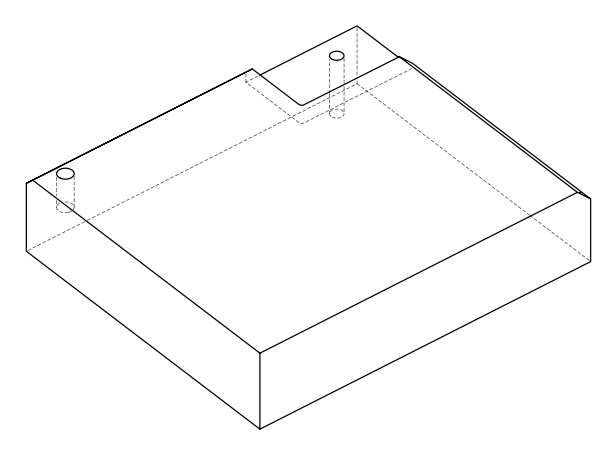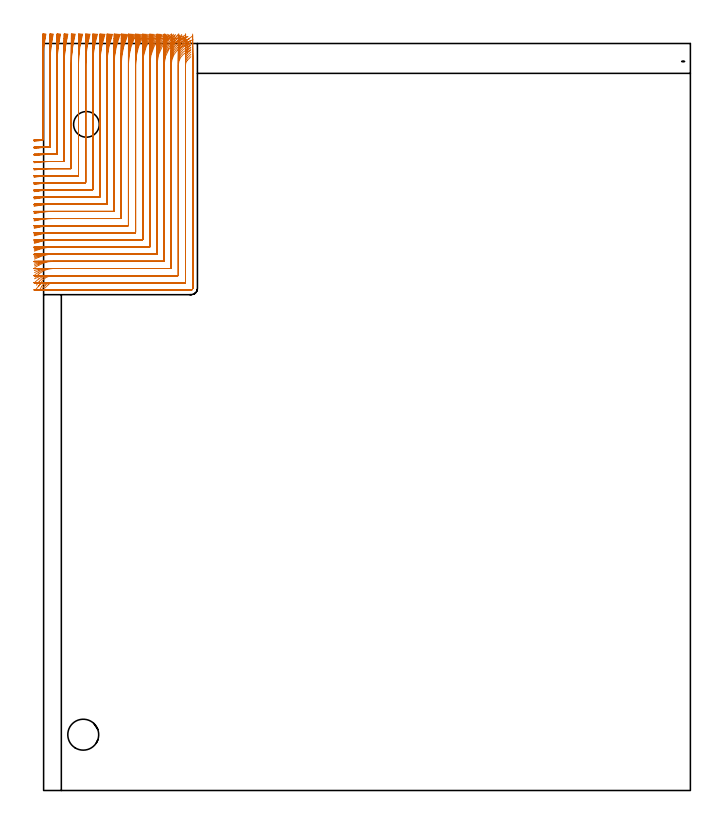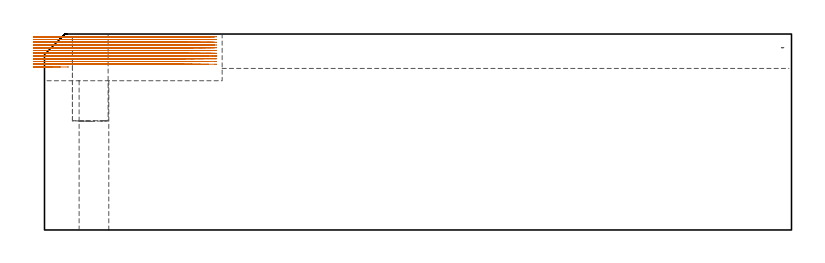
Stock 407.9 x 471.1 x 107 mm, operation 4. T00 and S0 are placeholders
(PLAN: 7 operations, 5 tool changes, 164.4 min)
(1 INDEXABLE_INSERT_DRILL_BLIND_HOLE_FROM_SOLID | STEP1POCKET | NXT0302_010 | 0.2 min | 14151 mm3)
(2 AREA_MILL | FG_CHAMFER_SURFACE | UGT0205_001 | 17.73 min | 56312 mm3)
(3 AREA_MILL_1 | FG_CHAMFER_SURFACE_1 | UGT0205_001 | 10.28 min | 20000 mm3)
(4 MILL_CORNER_NOTCH_RECTANGULAR | CORNER_NOTCH_RECTANGULAR | NXT0201_008 | Follow Part, ap 1.5, ae 75% | 135.44 min | 389952 mm3)
(5 SPOT_DRILL | STEP1HOLE | NXT0321_9005460120000 | 0.04 min | 37 mm3)
(6 DRILL_THROUGH_HOLE_INTO_CENTER | STEP1HOLE | NXT0301_065 | 0.35 min | 5601 mm3)
(7 DRILL_TO_ENLARGE_THROUGH_HOLE | STEP1HOLE | UGT0301_286 | 0.37 min | 11155 mm3)
(TOOL NXT0302_010 | Index. Insert Drill 19.5mm [880-D1950L25-05] | D19.5 PA176 FL98 Z2)
(TOOL UGT0205_001 | Chamfer Mill 20 x 3 x 45 deg. | D20 FL50 Z2)
(TOOL NXT0201_008 | ENDMILL 6mm [2P460-0600-NA 1630] | D6 FL26 Z6)
(TOOL NXT0321_9005460120000 | NC Spot Drill, 142deg, 12mm, Carbide, Uncoated | D12 PA142 FL30 Z2)
(TOOL NXT0301_065 | Carbide Drill 9.4mm [860.1-0940-075A1-MM 2214] | D9.4 PA140 FL98 Z2)
(TOOL UGT0301_286 | Twist Drill 16.2 mm | D16.2 PA118 FL125 Z2)
(OP 4 MILL_CORNER_NOTCH_RECTANGULAR, part 1 of 2)
G17 G21 G94 G90
T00 M6
G54
G17 G0 G90 X-5.986 Y409.482 S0 M3
G43 Z117. H1
Z105.5
G94 G1 X-3. Y409.768 F250.
G2 X-0.772 Y409.955 R94.5 F500.
G3 X-0.5 Y410.248 R0.3
G1 Y457.474
G2 X0.974 Y474.1 R94.5
G1 X1.502 Y477.053 F250.
G0 Z117.
X-5.985 Y404.946
Z105.5
G1 X-3. Y405.246
G2 X3.714 Y405.67 R90. F500.
G3 X4. Y405.964 R0.3
G1 Y457.474
G2 X5.549 Y474.1 R90.
G1 X6.103 Y477.048 F250.
G0 Z117.
X-5.983 Y400.406
Z105.5
G1 X-3. Y400.722
G2 X6.025 Y401.2 R85.5 F500.
G1 X8.206
G3 X8.5 Y401.494 R0.3
G1 Y457.474
G2 X10.132 Y474.1 R85.5
G1 X10.715 Y477.043 F250.
G0 Z117.
X-5.981 Y395.861
Z105.5
G1 X-3. Y396.196
G2 X6.025 Y396.7 R81. F500.
G1 X12.706
G3 X13. Y396.994 R0.3
G1 Y457.474
G2 X14.725 Y474.1 R81.
G1 X15.34 Y477.036 F250.
G0 Z117.
X-5.979 Y391.312
Z105.5
G1 X-3. Y391.666
G2 X6.025 Y392.2 R76.5 F500.
G1 X17.206
G3 X17.5 Y392.494 R0.3
G1 Y457.474
G2 X19.328 Y474.1 R76.5
G1 X19.98 Y477.028 F250.
G0 Z117.
X-5.976 Y386.756
Z105.5
G1 X-3. Y387.132
G2 X6.025 Y387.7 R72. F500.
G1 X21.705
G3 X22. Y387.995 R0.3
G1 Y457.474
G2 X23.946 Y474.1 R72.
G1 X24.639 Y477.019 F250.
G0 Z117.
X-5.973 Y382.193
Z105.5
G1 X-3. Y382.594
G2 X6.025 Y383.2 R67.5 F500.
G1 X26.205
G3 X26.5 Y383.495 R0.3
G1 Y457.474
G2 X28.58 Y474.1 R67.5
G1 X29.318 Y477.008 F250.
G0 Z117.
X-5.969 Y377.62
Z105.5
G1 X-3. Y378.05
G2 X6.025 Y378.7 R63. F500.
G1 X30.705
G3 X31. Y378.995 R0.3
G1 Y457.474
G2 X33.233 Y474.1 R63.
G1 X34.025 Y476.994 F250.
G0 Z117.
X-5.964 Y373.037
Z105.5
G1 X-3. Y373.5
G2 X6.025 Y374.2 R58.5 F500.
G1 X35.205
G3 X35.5 Y374.495 R0.3
G1 Y457.474
G2 X37.912 Y474.1 R58.5
G1 X38.765 Y476.976 F250.
G0 Z117.
X-5.958 Y368.439
Z105.5
G1 X-3. Y368.94
G2 X6.025 Y369.7 R54. F500.
G1 X39.705
G3 X40. Y369.995 R0.3
G1 Y457.474
G2 X42.623 Y474.1 R54.
G1 X43.547 Y476.954 F250.
G0 Z117.
X-5.95 Y363.823
Z105.5
G1 X-3. Y364.37
G2 X6.025 Y365.2 R49.5 F500.
G1 X44.205
G3 X44.5 Y365.495 R0.3
G1 Y457.474
G2 X47.376 Y474.1 R49.5
G1 X48.383 Y476.926 F250.
G0 Z117.
X-5.939 Y359.184
Z105.5
G1 X-3. Y359.786
G2 X6.025 Y360.7 R45. F500.
G1 X48.704
G3 X49. Y360.996 R0.3
G1 Y457.474
G2 X52.184 Y474.1 R45.
G1 X53.292 Y476.888 F250.
G0 Z117.
X-5.925 Y354.513
Z105.5
G1 X-3. Y355.182
G2 X6.025 Y356.2 R40.5 F500.
G1 X53.204
G3 X53.5 Y356.496 R0.3
G1 Y457.474
G2 X57.07 Y474.1 R40.5
G1 X58.301 Y476.836 F250.
G0 Z117.
X-5.904 Y349.798
Z105.5
G1 X-3. Y350.55
G2 X6.025 Y351.7 R36. F500.
G1 X57.704
G3 X58. Y351.996 R0.3
G1 Y457.474
G2 X62.069 Y474.1 R36.
G1 X63.454 Y476.761 F250.
G0 Z117.
X-5.874 Y345.02
Z105.5
G1 X-3. Y345.879
G2 X6.025 Y347.2 R31.5 F500.
G1 X62.204
G3 X62.5 Y347.496 R0.3
G1 Y457.474
G2 X67.245 Y474.1 R31.5
G1 X68.828 Y476.648 F250.
G0 Z117.
X-5.827 Y340.144
Z105.5
G1 X-3. Y341.147
G2 X6.025 Y342.7 R27. F500.
G1 X66.704
G3 X67. Y342.996 R0.3
G1 Y457.474
G2 X72.726 Y474.1 R27.
G1 X74.573 Y476.464 F250.
G0 Z117.
X-5.748 Y335.107
Z105.5
G1 X-3. Y336.311
G2 X6.025 Y338.2 R22.5 F500.
G1 X71.203
G3 X71.5 Y338.497 R0.3
G1 Y457.474
G2 X78.84 Y474.1 R22.5
G1 X81.056 Y476.121 F250.
G0 Z117.
X-5.596 Y329.77
Z105.5
G1 X-3. Y331.274
G2 X6.025 Y333.7 R18. F500.
G1 X75.703
G3 X76. Y333.997 R0.3
G1 Y457.474
G2 X87.098 Y474.098 R18.
G1 X89.868 Y475.249 F250.
G0 Z117.
X-5.231 Y323.734
Z105.5
G1 X-3. Y325.74
G2 X6.025 Y329.2 R13.5 F500.
G1 X80.203
G3 X80.5 Y329.497 R0.3
G1 Y457.474
G2 X90. Y470.368 R13.5
G1 X92.865 Y471.257 F250.
G0 Z117.
X-3.252 Y317.683
Z105.5
G1 X-1.729 Y320.268
G2 X6.025 Y324.7 R9. F500.
G1 X84.703
G3 X85. Y324.997 R0.3
G1 Y457.474
G2 X90. Y465.537 R9.
G1 X92.687 Y466.87 F250.
G0 Z117.
X0.736 Y316.829
Z105.5
G1 X2.884 Y318.923
G2 X6.025 Y320.2 R4.5 F500.
G1 X89.203
G3 X89.5 Y320.497 R0.3
G1 Y457.474
G2 X90.779 Y460.617 R4.5
G1 X92.874 Y462.764 F250.
G0 Z117.
X3.025 Y315.7
Z105.5
G1 X6.025
X93.1 F500.
G3 X94. Y316.6 R0.9
G1 Y457.474
Y460.474 F250.
G0 Z117.
X-5.991 Y409.666
Z104.
G1 X-3. Y409.904
G2 X-0.777 Y410.054 R94.5 F500.
G3 X-0.5 Y410.347 R0.3
G1 Y458.974
G2 X0.718 Y474.1 R94.5
G1 X1.199 Y477.061 F250.
G0 Z117.
X-5.99 Y405.139
Z104.
G1 X-3. Y405.389
G2 X3.709 Y405.697 R90. F500.
G3 X4. Y405.99 R0.3
G1 Y458.974
G2 X5.28 Y474.1 R90.
G1 X5.784 Y477.057 F250.
G0 Z117.
X-5.989 Y400.61
Z104.
G1 X-3. Y400.872
G2 X4.479 Y401.2 R85.5 F500.
G1 X8.206
G3 X8.5 Y401.494 R0.3
G1 Y458.974
G2 X9.849 Y474.1 R85.5
G1 X10.379 Y477.053 F250.
G0 Z117.
X-5.987 Y396.077
Z104.
G1 X-3. Y396.354
G2 X4.479 Y396.7 R81. F500.
G1 X12.706
G3 X13. Y396.994 R0.3
G1 Y458.974
G2 X14.425 Y474.1 R81.
G1 X14.985 Y477.047 F250.
G0 Z117.
X-5.986 Y391.54
Z104.
G1 X-3. Y391.834
G2 X4.479 Y392.2 R76.5 F500.
G1 X17.206
G3 X17.5 Y392.494 R0.3
G1 Y458.974
G2 X19.01 Y474.1 R76.5
G1 X19.603 Y477.041 F250.
G0 Z117.
X-5.984 Y386.999
Z104.
G1 X-3. Y387.311
G2 X4.479 Y387.7 R72. F500.
G1 X21.705
G3 X22. Y387.995 R0.3
G1 Y458.974
G2 X23.607 Y474.1 R72.
G1 X24.237 Y477.033 F250.
G0 Z117.
X-5.982 Y382.452
Z104.
G1 X-3. Y382.784
G2 X4.479 Y383.2 R67.5 F500.
G1 X26.205
G3 X26.5 Y383.495 R0.3
G1 Y458.974
G2 X28.217 Y474.1 R67.5
G1 X28.889 Y477.024 F250.
G0 Z117.
X-5.979 Y377.898
Z104.
G1 X-3. Y378.255
G2 X4.479 Y378.7 R63. F500.
G1 X30.705
G3 X31. Y378.995 R0.3
G1 Y458.974
G2 X32.843 Y474.1 R63.
G1 X33.563 Y477.012 F250.
G0 Z117.
X-5.975 Y373.336
Z104.
G1 X-3. Y373.72
G2 X4.479 Y374.2 R58.5 F500.
G1 X35.205
G3 X35.5 Y374.495 R0.3
G1 Y458.974
G2 X37.489 Y474.1 R58.5
G1 X38.265 Y476.998 F250.
G0 Z117.
X-5.971 Y368.764
Z104.
G1 X-3. Y369.18
G2 X4.479 Y369.7 R54. F500.
G1 X39.705
G3 X40. Y369.995 R0.3
G1 Y458.974
G2 X42.162 Y474.1 R54.
G1 X43.002 Y476.98 F250.
G0 Z117.
X-5.966 Y364.179
Z104.
G1 X-3. Y364.632
G2 X4.479 Y365.2 R49.5 F500.
G1 X44.205
G3 X44.5 Y365.495 R0.3
G1 Y458.974
G2 X46.868 Y474.1 R49.5
G1 X47.784 Y476.957 F250.
G0 Z117.
X-5.958 Y359.576
Z104.
G1 X-3. Y360.074
G2 X4.479 Y360.7 R45. F500.
G1 X48.704
G3 X49. Y360.996 R0.3
G1 Y458.974
G2 X51.618 Y474.1 R45.
G1 X52.627 Y476.925 F250.
G0 Z117.
X-5.948 Y354.95
Z104.
G1 X-3. Y355.503
G2 X4.479 Y356.2 R40.5 F500.
G1 X53.204
G3 X53.5 Y356.496 R0.3
G1 Y458.974
G2 X56.43 Y474.1 R40.5
G1 X57.551 Y476.883 F250.
G0 Z117.
X-5.935 Y350.291
Z104.
G1 X-3. Y350.915
G2 X4.479 Y351.7 R36. F500.
G1 X57.704
G3 X58. Y351.996 R0.3
G1 Y458.974
G2 X61.332 Y474.1 R36.
G1 X62.592 Y476.822 F250.
G0 Z117.
X-5.914 Y345.587
Z104.
G1 X-3. Y346.299
G2 X4.479 Y347.2 R31.5 F500.
G1 X62.204
G3 X62.5 Y347.496 R0.3
G1 Y458.974
G2 X66.369 Y474.1 R31.5
G1 X67.81 Y476.732 F250.
G0 Z117.
X-5.883 Y340.813
Z104.
G1 X-3. Y341.644
G2 X4.479 Y342.7 R27. F500.
G1 X66.704
G3 X67. Y342.996 R0.3
G1 Y458.974
G2 X71.634 Y474.1 R27.
G1 X73.315 Y476.585 F250.
G0 Z117.
X-5.829 Y335.924
Z104.
G1 X-3. Y336.921
G2 X4.479 Y338.2 R22.5 F500.
G1 X71.203
G3 X71.5 Y338.497 R0.3
G1 Y458.974
G2 X77.343 Y474.1 R22.5
G1 X79.359 Y476.321 F250.
G0 Z117.
X-5.729 Y330.826
Z104.
G1 X-3. Y332.073
G2 X4.479 Y333.7 R18. F500.
G1 X75.703
G3 X76. Y333.997 R0.3
G1 Y458.974
G2 X84.242 Y474.1 R18.
G1 X86.763 Y475.726 F250.
G0 Z117.
X-5.498 Y325.277
Z104.
G1 X-3. Y326.939
G2 X4.479 Y329.2 R13.5 F500.
G1 X80.203
G3 X80.5 Y329.497 R0.3
G1 Y458.974
G2 X89.908 Y471.839 R13.5
G1 X92.766 Y472.749 F250.
G0 Z117.
X-4.531 Y318.671
Z104.
G1 X-2.738 Y321.077
G2 X4.479 Y324.7 R9. F500.
G1 X84.703
G3 X85. Y324.997 R0.3
G1 Y458.974
G2 X90. Y467.037 R9.
G1 X92.687 Y468.37 F250.
G0 Z117.
X-0.849 Y316.632
Z104.
G1 X1.22 Y318.804
G2 X4.479 Y320.2 R4.5 F500.
G1 X89.203
G3 X89.5 Y320.497 R0.3
G1 Y458.974
G2 X90.779 Y462.117 R4.5
G1 X92.874 Y464.264 F250.
G0 Z117.
X1.479 Y315.7
Z104.
G1 X4.479
X93.1 F500.
G3 X94. Y316.6 R0.9
G1 Y458.974
Y461.974 F250.
G0 Z117.
X-5.994 Y409.844
Z102.5
G1 X-3. Y410.026
G2 X-0.782 Y410.135 R94.5 F500.
G3 X-0.5 Y410.428 R0.3
G1 Y460.475
G2 X0.487 Y474.1 R94.5
G1 X0.92 Y477.069 F250.
G0 Z117.
X-5.994 Y405.326
Z102.5
G1 X-3. Y405.517
G2 X2.73 Y405.7 R90. F500.
G1 X3.706
G3 X4. Y405.994 R0.3
G1 Y460.475
G2 X5.037 Y474.1 R90.
G1 X5.492 Y477.065 F250.
G0 Z117.
X-5.993 Y400.807
Z102.5
G1 X-3. Y401.008
G2 X2.73 Y401.2 R85.5 F500.
G1 X8.206
G3 X8.5 Y401.494 R0.3
G1 Y460.475
G2 X9.593 Y474.1 R85.5
G1 X10.071 Y477.062 F250.
G0 Z117.
X-5.992 Y396.285
Z102.5
G1 X-3. Y396.497
G2 X2.73 Y396.7 R81. F500.
G1 X12.706
G3 X13. Y396.994 R0.3
G1 Y460.475
G2 X14.154 Y474.1 R81.
G1 X14.659 Y477.057 F250.
G0 Z117.
X-5.992 Y391.76
Z102.5
G1 X-3. Y391.985
G2 X2.73 Y392.2 R76.5 F500.
G1 X17.206
G3 X17.5 Y392.494 R0.3
G1 Y460.475
G2 X18.723 Y474.1 R76.5
G1 X19.258 Y477.052 F250.
G0 Z117.
X-5.99 Y387.233
Z102.5
G1 X-3. Y387.472
G2 X2.73 Y387.7 R72. F500.
G1 X21.705
G3 X22. Y387.995 R0.3
G1 Y460.475
G2 X23.301 Y474.1 R72.
G1 X23.869 Y477.046 F250.
G0 Z117.
X-5.989 Y382.702
Z102.5
G1 X-3. Y382.956
G2 X2.73 Y383.2 R67.5 F500.
G1 X26.205
G3 X26.5 Y383.495 R0.3
G1 Y460.475
G2 X27.89 Y474.1 R67.5
G1 X28.495 Y477.038 F250.
G0 Z117.
X-5.988 Y378.166
Z102.5
G1 X-3. Y378.439
G2 X2.73 Y378.7 R63. F500.
G1 X30.705
G3 X31. Y378.995 R0.3
G1 Y460.475
G2 X32.491 Y474.1 R63.
G1 X33.14 Y477.029 F250.
G0 Z117.
X-5.986 Y373.625
Z102.5
G1 X-3. Y373.919
G2 X2.73 Y374.2 R58.5 F500.
G1 X35.205
G3 X35.5 Y374.495 R0.3
G1 Y460.475
G2 X37.109 Y474.1 R58.5
G1 X37.808 Y477.017 F250.
G0 Z117.
X-5.983 Y369.077
Z102.5
G1 X-3. Y369.395
G2 X2.73 Y369.7 R54. F500.
G1 X39.705
G3 X40. Y369.995 R0.3
G1 Y460.475
G2 X41.747 Y474.1 R54.
G1 X42.504 Y477.003 F250.
G0 Z117.
X-5.98 Y364.52
Z102.5
G1 X-3. Y364.867
G2 X2.73 Y365.2 R49.5 F500.
G1 X44.205
G3 X44.5 Y365.495 R0.3
G1 Y460.475
G2 X46.412 Y474.1 R49.5
G1 X47.238 Y476.984 F250.
G0 Z117.
X-5.976 Y359.952
Z102.5
G1 X-3. Y360.334
G2 X2.73 Y360.7 R45. F500.
G1 X48.704
G3 X49. Y360.996 R0.3
G1 Y460.475
G2 X51.112 Y474.1 R45.
G1 X52.021 Y476.959 F250.
G0 Z117.
X-5.97 Y355.368
Z102.5
G1 X-3. Y355.793
G2 X2.73 Y356.2 R40.5 F500.
G1 X53.204
G3 X53.5 Y356.496 R0.3
G1 Y460.475
G2 X55.861 Y474.1 R40.5
G1 X56.87 Y476.925 F250.
G0 Z117.
X-5.962 Y350.764
Z102.5
G1 X-3. Y351.241
G2 X2.73 Y351.7 R36. F500.
G1 X57.704
G3 X58. Y351.996 R0.3
G1 Y460.475
G2 X60.678 Y474.1 R36.
G1 X61.814 Y476.877 F250.
G0 Z117.
X-5.95 Y346.129
Z102.5
G1 X-3. Y346.674
G2 X2.73 Y347.2 R31.5 F500.
G1 X62.204
G3 X62.5 Y347.496 R0.3
G1 Y460.475
G2 X65.599 Y474.1 R31.5
G1 X66.897 Y476.805 F250.
G0 Z117.
X-5.932 Y341.448
Z102.5
G1 X-3. Y342.085
G2 X2.73 Y342.7 R27. F500.
G1 X66.704
G3 X67. Y342.996 R0.3
G1 Y460.475
G2 X70.69 Y474.1 R27.
G1 X72.204 Y476.69 F250.
G0 Z117.
X-5.901 Y336.694
Z102.5
G1 X-3. Y337.458
G2 X2.73 Y338.2 R22.5 F500.
G1 X71.203
G3 X71.5 Y338.497 R0.3
G1 Y460.475
G2 X76.095 Y474.1 R22.5
G1 X77.912 Y476.487 F250.
G0 Z117.
X-5.844 Y331.809
Z102.5
G1 X-3. Y332.764
G2 X2.73 Y333.7 R18. F500.
G1 X75.703
G3 X76. Y333.997 R0.3
G1 Y460.475
G2 X82.238 Y474.1 R18.
G1 X84.509 Y476.06 F250.
G0 Z117.
X-5.716 Y326.65
Z102.5
G1 X-3. Y327.924
G2 X2.73 Y329.2 R13.5 F500.
G1 X80.203
G3 X80.5 Y329.497 R0.3
G1 Y460.475
G2 X89.232 Y473.105 R13.5
G1 X92.039 Y474.164 F250.
G0 Z117.
X-5.313 Y320.73
Z102.5
G1 X-3. Y322.64
G2 X2.73 Y324.7 R9. F500.
G1 X84.703
G3 X85. Y324.997 R0.3
G1 Y460.475
G2 X90. Y468.537 R9.
G1 X92.687 Y469.87 F250.
G0 Z117.
X-2.672 Y315.439
Z102.5
G1 X-1.131 Y318.012
G2 X2.73 Y320.2 R4.5 F500.
G1 X89.203
G3 X89.5 Y320.497 R0.3
G1 Y460.475
G2 X90.779 Y463.617 R4.5
G1 X92.874 Y465.764 F250.
G0 Z117.
X-0.27 Y315.7
Z102.5
G1 X2.73
X93.1 F500.
G3 X94. Y316.6 R0.9
G1 Y460.475
Y463.475 F250.
G0 Z117.
X-5.998 Y410.015
Z101.
G1 X-3. Y410.13
G2 X-0.789 Y410.189 R94.5 F500.
G3 X-0.5 Y410.483 R0.3
G1 Y461.975
G2 X0.281 Y474.1 R94.5
G1 X0.666 Y477.075 F250.
G0 Z117.
X-5.998 Y405.506
Z101.
G1 X-3. Y405.627
G2 X0.628 Y405.7 R90. F500.
G1 X3.706
G3 X4. Y405.994 R0.3
G1 Y461.975
G2 X4.821 Y474.1 R90.
G1 X5.225 Y477.073 F250.
G0 Z117.
X-5.997 Y400.996
Z101.
G1 X-3. Y401.123
G2 X0.628 Y401.2 R85.5 F500.
G1 X8.206
G3 X8.5 Y401.494 R0.3
G1 Y461.975
G2 X9.364 Y474.1 R85.5
G1 X9.79 Y477.07 F250.
G0 Z117.
X-5.997 Y396.484
Z101.
G1 X-3. Y396.619
G2 X0.628 Y396.7 R81. F500.
G1 X12.706
G3 X13. Y396.994 R0.3
G1 Y461.975
G2 X13.913 Y474.1 R81.
G1 X14.362 Y477.066 F250.
G0 Z117.
X-5.997 Y391.972
Z101.
G1 X-3. Y392.114
G2 X0.628 Y392.2 R76.5 F500.
G1 X17.206
G3 X17.5 Y392.494 R0.3
G1 Y461.975
G2 X18.467 Y474.1 R76.5
G1 X18.943 Y477.062 F250.
G0 Z117.
X-5.996 Y387.457
Z101.
G1 X-3. Y387.609
G2 X0.628 Y387.7 R72. F500.
G1 X21.705
G3 X22. Y387.995 R0.3
G1 Y461.975
G2 X23.028 Y474.1 R72.
G1 X23.534 Y477.057 F250.
G0 Z117.
X-5.996 Y382.941
Z101.
G1 X-3. Y383.102
G2 X0.628 Y383.2 R67.5 F500.
G1 X26.205
G3 X26.5 Y383.495 R0.3
G1 Y461.975
G2 X27.598 Y474.1 R67.5
G1 X28.137 Y477.051 F250.
G0 Z117.
X-5.995 Y378.423
Z101.
G1 X-3. Y378.595
G2 X0.628 Y378.7 R63. F500.
G1 X30.705
G3 X31. Y378.995 R0.3
G1 Y461.975
G2 X32.178 Y474.1 R63.
G1 X32.755 Y477.044 F250.
G0 Z117.
X-5.994 Y373.901
Z101.
G1 X-3. Y374.087
G2 X0.628 Y374.2 R58.5 F500.
G1 X35.205
G3 X35.5 Y374.495 R0.3
G1 Y461.975
G2 X36.77 Y474.1 R58.5
G1 X37.392 Y477.035 F250.
G0 Z117.
X-5.993 Y369.376
Z101.
G1 X-3. Y369.578
G2 X0.628 Y369.7 R54. F500.
G1 X39.705
G3 X40. Y369.995 R0.3
G1 Y461.975
G2 X41.379 Y474.1 R54.
G1 X42.053 Y477.023 F250.
G0 Z117.
X-5.992 Y364.847
Z101.
G1 X-3. Y365.067
G2 X0.628 Y365.2 R49.5 F500.
G1 X44.205
G3 X44.5 Y365.495 R0.3
G1 Y461.975
G2 X46.008 Y474.1 R49.5
G1 X46.743 Y477.009 F250.
G0 Z117.
X-5.99 Y360.312
Z101.
G1 X-3. Y360.554
G2 X0.628 Y360.7 R45. F500.
G1 X48.704
G3 X49. Y360.996 R0.3
G1 Y461.975
G2 X50.664 Y474.1 R45.
G1 X51.473 Y476.989 F250.
G0 Z117.
X-5.988 Y355.768
Z101.
G1 X-3. Y356.037
G2 X0.628 Y356.2 R40.5 F500.
G1 X53.204
G3 X53.5 Y356.496 R0.3
G1 Y461.975
G2 X55.358 Y474.1 R40.5
G1 X56.256 Y476.962 F250.
G0 Z117.
X-5.985 Y351.214
Z101.
G1 X-3. Y351.517
G2 X0.628 Y351.7 R36. F500.
G1 X57.704
G3 X58. Y351.996 R0.3
G1 Y461.975
G2 X60.103 Y474.1 R36.
G1 X61.114 Y476.925 F250.
G0 Z117.
X-5.98 Y346.645
Z101.
G1 X-3. Y346.99
G2 X0.628 Y347.2 R31.5 F500.
G1 X62.204
G3 X62.5 Y347.496 R0.3
G1 Y461.975
G2 X64.927 Y474.1 R31.5
G1 X66.082 Y476.869 F250.
G0 Z117.
X-5.973 Y342.052
Z101.
G1 X-3. Y342.455
G2 X0.628 Y342.7 R27. F500.
G1 X66.704
G3 X67. Y342.996 R0.3
G1 Y461.975
G2 X69.876 Y474.1 R27.
G1 X71.223 Y476.78 F250.
G0 Z117.
X-5.961 Y337.422
Z101.
G1 X-3. Y337.906
G2 X0.628 Y338.2 R22.5 F500.
G1 X71.203
G3 X71.5 Y338.497 R0.3
G1 Y461.975
G2 X75.047 Y474.1 R22.5
G1 X76.663 Y476.627 F250.
G0 Z117.
X-5.938 Y332.726
Z101.
G1 X-3. Y333.331
G2 X0.628 Y333.7 R18. F500.
G1 X75.703
G3 X76. Y333.997 R0.3
G1 Y461.975
G2 X80.697 Y474.1 R18.
G1 X82.718 Y476.317 F250.
G0 Z117.
X-5.89 Y327.897
Z101.
G1 X-3. Y328.703
G2 X0.628 Y329.2 R13.5 F500.
G1 X80.203
G3 X80.5 Y329.497 R0.3
G1 Y461.975
G2 X87.831 Y473.983 R13.5
G1 X90.499 Y475.354 F250.
G0 Z117.
X-5.745 Y322.727
Z101.
G1 X-3. Y323.936
G2 X0.628 Y324.7 R9. F500.
G1 X84.703
G3 X85. Y324.997 R0.3
G1 Y461.975
G2 X90. Y470.037 R9.
G1 X92.687 Y471.37 F250.
G0 Z117.
X-4.763 Y316.139
Z101.
G1 X-2.901 Y318.492
G2 X0.628 Y320.2 R4.5 F500.
G1 X89.203
G3 X89.5 Y320.497 R0.3
G1 Y461.975
G2 X90.779 Y465.117 R4.5
G1 X92.875 Y467.265 F250.
G0 Z117.
X-2.372 Y315.7
Z101.
G1 X0.628
X93.1 F500.
G3 X94. Y316.6 R0.9
G1 Y461.975
Y464.975 F250.
G0 Z117.
X-6. Y410.173
Z99.5
G1 X-3. Y410.197
G2 X-2.25 Y410.2 R94.5 F500.
G1 X-0.794
G3 X-0.5 Y410.494 R0.3
G1 Y463.475
G2 X0.099 Y474.1 R94.5
G1 X0.437 Y477.081 F250.
G0 Z117.
X-6. Y405.672
Z99.5
G1 X-3. Y405.697
G2 X-2.25 Y405.7 R90. F500.
G1 X3.706
G3 X4. Y405.994 R0.3
G1 Y463.475
G2 X4.629 Y474.1 R90.
G1 X4.984 Y477.079 F250.
G0 Z117.
X-6. Y401.17
Z99.5
G1 X-3. Y401.197
G2 X-2.25 Y401.2 R85.5 F500.
G1 X8.206
G3 X8.5 Y401.494 R0.3
G1 Y463.475
G2 X9.163 Y474.1 R85.5
G1 X9.536 Y477.077 F250.
G0 Z117.
X-6. Y396.669
Z99.5
G1 X-3. Y396.697
G2 X-2.25 Y396.7 R81. F500.
G1 X12.706
G3 X13. Y396.994 R0.3
G1 Y463.475
G2 X13.7 Y474.1 R81.
G1 X14.093 Y477.074 F250.
G0 Z117.
X-6. Y392.167
Z99.5
G1 X-3. Y392.196
G2 X-2.25 Y392.2 R76.5 F500.
G1 X17.206
G3 X17.5 Y392.494 R0.3
G1 Y463.475
G2 X18.241 Y474.1 R76.5
G1 X18.658 Y477.071 F250.
G0 Z117.
X-6. Y387.665
Z99.5
G1 X-3. Y387.696
G2 X-2.25 Y387.7 R72. F500.
G1 X21.705
G3 X22. Y387.995 R0.3
G1 Y463.475
G2 X22.788 Y474.1 R72.
G1 X23.231 Y477.067 F250.
G0 Z117.
X-6. Y383.162
Z99.5
G1 X-3. Y383.196
G2 X-2.25 Y383.2 R67.5 F500.
G1 X26.205
G3 X26.5 Y383.495 R0.3
G1 Y463.475
G2 X27.341 Y474.1 R67.5
G1 X27.814 Y477.063 F250.
G0 Z117.
X-6. Y378.66
Z99.5
G1 X-3. Y378.696
G2 X-2.25 Y378.7 R63. F500.
G1 X30.705
G3 X31. Y378.995 R0.3
G1 Y463.475
G2 X31.902 Y474.1 R63.
G1 X32.408 Y477.057 F250.
G0 Z117.
X-6. Y374.157
Z99.5
G1 X-3. Y374.195
G2 X-2.25 Y374.2 R58.5 F500.
G1 X35.205
G3 X35.5 Y374.495 R0.3
G1 Y463.475
G2 X36.473 Y474.1 R58.5
G1 X37.018 Y477.05 F250.
G0 Z117.
X-6. Y369.653
Z99.5
G1 X-3. Y369.695
G2 X-2.25 Y369.7 R54. F500.
G1 X39.705
G3 X40. Y369.995 R0.3
G1 Y463.475
G2 X41.056 Y474.1 R54.
G1 X41.646 Y477.041 F250.
G0 Z117.
X-6. Y365.149
Z99.5
G1 X-3. Y365.194
G2 X-2.25 Y365.2 R49.5 F500.
G1 X44.205
G3 X44.5 Y365.495 R0.3
G1 Y463.475
G2 X45.654 Y474.1 R49.5
G1 X46.298 Y477.03 F250.
G0 Z117.
X-6. Y360.644
Z99.5
G1 X-3. Y360.694
G2 X-2.25 Y360.7 R45. F500.
G1 X48.704
G3 X49. Y360.996 R0.3
G1 Y463.475
G2 X50.272 Y474.1 R45.
G1 X50.981 Y477.015 F250.
G0 Z117.
X-5.999 Y356.137
Z99.5
G1 X-3. Y356.193
G2 X-2.25 Y356.2 R40.5 F500.
G1 X53.204
G3 X53.5 Y356.496 R0.3
G1 Y463.475
G2 X54.919 Y474.1 R40.5
G1 X55.706 Y476.995 F250.
G0 Z117.
X-5.999 Y351.63
Z99.5
G1 X-3. Y351.692
G2 X-2.25 Y351.7 R36. F500.
G1 X57.704
G3 X58. Y351.996 R0.3
G1 Y463.475
G2 X59.604 Y474.1 R36.
G1 X60.489 Y476.966 F250.
G0 Z117.
X-5.999 Y347.12
Z99.5
G1 X-3. Y347.191
G2 X-2.25 Y347.2 R31.5 F500.
G1 X62.204
G3 X62.5 Y347.496 R0.3
G1 Y463.475
G2 X64.346 Y474.1 R31.5
G1 X65.358 Y476.924 F250.
G0 Z117.
X-5.999 Y342.606
Z99.5
G1 X-3. Y342.69
G2 X-2.25 Y342.7 R27. F500.
G1 X66.704
G3 X67. Y342.996 R0.3
G1 Y463.475
G2 X69.179 Y474.1 R27.
G1 X70.359 Y476.858 F250.
G0 Z117.
X-5.998 Y338.087
Z99.5
G1 X-3. Y338.187
G2 X-2.25 Y338.2 R22.5 F500.
G1 X71.204
G3 X71.5 Y338.497 R0.3
G1 Y463.475
G2 X74.167 Y474.1 R22.5
G1 X75.583 Y476.744 F250.
G0 Z117.
X-5.997 Y333.559
Z99.5
G1 X-3. Y333.684
G2 X-2.25 Y333.7 R18. F500.
G1 X75.703
G3 X76. Y333.997 R0.3
G1 Y463.475
G2 X79.471 Y474.1 R18.
G1 X81.241 Y476.522 F250.
G0 Z117.
X-5.995 Y329.012
Z99.5
G1 X-3. Y329.179
G2 X-2.25 Y329.2 R13.5 F500.
G1 X80.203
G3 X80.5 Y329.497 R0.3
G1 Y463.475
G2 X85.672 Y474.1 R13.5
G1 X88.033 Y475.951 F250.
G0 Z117.
X-5.99 Y324.419
Z99.5
G1 X-3. Y324.669
G2 X-2.25 Y324.7 R9. F500.
G1 X84.703
G3 X85. Y324.997 R0.3
G1 Y463.475
G2 X89.97 Y471.522 R9.
G1 X92.653 Y472.866 F250.
G0 Z117.
X-6. Y320.137
Z99.5
G1 X-3.
G2 X-2.25 Y320.2 R4.5 F500.
G1 X89.203
G3 X89.5 Y320.497 R0.3
G1 Y463.475
G2 X90.779 Y466.618 R4.5
G1 X92.874 Y468.765 F250.
G0 Z117.
X-5.25 Y315.7
Z99.5
G1 X-2.25
X93.1 F500.
G3 X94. Y316.6 R0.9
G1 Y463.475
Y466.475 F250.
G0 Z117.
X-6. Y410.199
Z98.
G1 X-3. Y410.2
X-0.794 F500.
G3 X-0.5 Y410.494 R0.3
G1 Y464.975
G2 X-0.058 Y474.099 R94.5
G1 X0.231 Y477.085 F250.
G0 Z117.
X-6. Y405.699
Z98.
G1 X-3. Y405.7
X-0.794 F500.
X3.706
G3 X4. Y405.994 R0.3
G1 Y464.975
G2 X4.464 Y474.1 R90.
G1 X4.768 Y477.085 F250.
G0 Z117.
X-6. Y401.199
Z98.
G1 X-3. Y401.2
X3.706 F500.
X8.206
G3 X8.5 Y401.494 R0.3
G1 Y464.975
G2 X8.988 Y474.1 R85.5
G1 X9.308 Y477.083 F250.
G0 Z117.
X-6. Y396.699
Z98.
G1 X-3. Y396.7
X8.206 F500.
X12.706
G3 X13. Y396.994 R0.3
G1 Y464.975
G2 X13.516 Y474.1 R81.
G1 X13.854 Y477.081 F250.
G0 Z117.
X-6. Y392.199
Z98.
G1 X-3. Y392.2
X12.706 F500.
X17.206
G3 X17.5 Y392.494 R0.3
G1 Y464.975
G2 X18.046 Y474.1 R76.5
G1 X18.404 Y477.079 F250.
G0 Z117.
X-6. Y387.699
Z98.
G1 X-3. Y387.7
X17.206 F500.
X21.705
G3 X22. Y387.995 R0.3
G1 Y464.975
G2 X22.581 Y474.1 R72.
G1 X22.961 Y477.076 F250.
G0 Z117.
X-6. Y383.199
Z98.
G1 X-3. Y383.2
X21.705 F500.
X26.205
G3 X26.5 Y383.495 R0.3
G1 Y464.975
G2 X27.12 Y474.1 R67.5
G1 X27.525 Y477.072 F250.
G0 Z117.
X-6. Y378.699
Z98.
G1 X-3. Y378.7
X26.205 F500.
X30.705
G3 X31. Y378.995 R0.3
G1 Y464.975
G2 X31.664 Y474.1 R63.
G1 X32.099 Y477.068 F250.
G0 Z117.
X-6. Y374.199
Z98.
G1 X-3. Y374.2
X30.705 F500.
X35.205
G3 X35.5 Y374.495 R0.3
G1 Y464.975
G2 X36.216 Y474.1 R58.5
G1 X36.684 Y477.063 F250.
G0 Z117.
X-6. Y369.699
Z98.
G1 X-3. Y369.7
X35.205 F500.
X39.705
G3 X40. Y369.995 R0.3
G1 Y464.975
G2 X40.777 Y474.1 R54.
G1 X41.283 Y477.057 F250.
G0 Z117.
X-6. Y365.199
Z98.
G1 X-3. Y365.2
X39.705 F500.
X44.205
G3 X44.5 Y365.495 R0.3
G1 Y464.975
G2 X45.348 Y474.1 R49.5
G1 X45.901 Y477.049 F250.
G0 Z117.
X-6. Y360.698
Z98.
G1 X-3. Y360.7
X44.205 F500.
X48.704
G3 X49. Y360.996 R0.3
G1 Y464.975
G2 X49.935 Y474.1 R45.
G1 X50.543 Y477.038 F250.
G0 Z117.
X-6. Y356.198
Z98.
G1 X-3. Y356.2
X48.704 F500.
X53.204
G3 X53.5 Y356.496 R0.3
G1 Y464.975
G2 X54.541 Y474.1 R40.5
G1 X55.217 Y477.023 F250.
G0 Z117.
X-6. Y351.698
Z98.
G1 X-3. Y351.7
X53.204 F500.
X57.704
G3 X58. Y351.996 R0.3
G1 Y464.975
G2 X59.176 Y474.1 R36.
G1 X59.936 Y477.002 F250.
G0 Z117.
X-6. Y347.198
Z98.
G1 X-3. Y347.2
X57.704 F500.
X62.204
G3 X62.5 Y347.496 R0.3
G1 Y464.975
G2 X63.851 Y474.1 R31.5
G1 X64.72 Y476.971 F250.
G0 Z117.
X-6. Y342.697
Z98.
G1 X-3. Y342.7
X62.204 F500.
X66.704
G3 X67. Y342.996 R0.3
G1 Y464.975
G2 X68.589 Y474.1 R27.
G1 X69.603 Y476.923 F250.
G0 Z117.
X-6. Y338.197
Z98.
G1 X-3. Y338.2
X66.704 F500.
X71.203
G3 X71.5 Y338.496 R0.3
G1 Y464.975
G2 X73.433 Y474.1 R22.5
G1 X74.65 Y476.842 F250.
G0 Z117.
X-6. Y333.696
Z98.
G1 X-3. Y333.7
X71.203 F500.
X75.703
G3 X76. Y333.997 R0.3
G1 Y464.975
G2 X78.484 Y474.1 R18.
G1 X80.005 Y476.686 F250.
G0 Z117.
X-6. Y329.195
Z98.
G1 X-3. Y329.2
X75.703 F500.
X80.203
G3 X80.5 Y329.497 R0.3
G1 Y464.975
G2 X84.051 Y474.1 R13.5
G1 X86.079 Y476.311 F250.
G0 Z117.
X-6. Y324.692
Z98.
G1 X-3. Y324.7
X80.203 F500.
X84.703
G3 X85. Y324.997 R0.3
G1 Y464.975
G2 X89.494 Y472.766 R9.
G1 X92.091 Y474.268 F250.
G0 Z117.
X-6. Y320.185
Z98.
G1 X-3. Y320.2
X84.703 F500.
X89.203
G3 X89.5 Y320.497 R0.3
G1 Y464.975
G2 X90.78 Y468.118 R4.5
G1 X92.875 Y470.265 F250.
G0 Z117.
X-5.977 Y315.7
Z98.
G1 X-2.977
X93.1 F500.
G3 X94. Y316.6 R0.9
G1 Y464.975
Y467.975 F250.
G0 Z117.
X-6. Y410.2
Z96.5
G1 X-3.
X-0.794 F500.
G3 X-0.5 Y410.494 R0.3
G1 Y466.507
G2 X-0.195 Y474.094 R94.5
G1 X0.046 Y477.084 F250.
G0 Z117.
X-6. Y405.7
Z96.5
G1 X-3.
X3.706 F500.
G3 X4. Y405.994 R0.3
G1 Y466.507
G2 X4.321 Y474.1 R90.
G1 X4.574 Y477.089 F250.
G0 Z117.
X-6. Y401.2
Z96.5
G1 X-3.
X8.206 F500.
G3 X8.5 Y401.494 R0.3
G1 Y466.507
G2 X8.838 Y474.1 R85.5
G1 X9.104 Y477.088 F250.
G0 Z117.
X-6. Y396.7
Z96.5
G1 X-3.
X12.706 F500.
G3 X13. Y396.994 R0.3
G1 Y466.507
G2 X13.357 Y474.1 R81.
G1 X13.638 Y477.087 F250.
G0 Z117.
X-6. Y392.2
Z96.5
G1 X-3.
X17.206 F500.
G3 X17.5 Y392.494 R0.3
G1 Y466.507
G2 X17.878 Y474.1 R76.5
G1 X18.176 Y477.085 F250.
G0 Z117.
X-6. Y387.7
Z96.5
G1 X-3.
X21.706 F500.
G3 X22. Y387.994 R0.3
G1 Y466.507
G2 X22.402 Y474.1 R72.
G1 X22.718 Y477.083 F250.
G0 Z117.
X-6. Y383.2
Z96.5
G1 X-3.
X26.205 F500.
G3 X26.5 Y383.495 R0.3
G1 Y466.507
G2 X26.928 Y474.1 R67.5
G1 X27.266 Y477.081 F250.
G0 Z117.
X-6. Y378.7
Z96.5
G1 X-3.
X30.705 F500.
G3 X31. Y378.995 R0.3
G1 Y466.507
G2 X31.459 Y474.1 R63.
G1 X31.821 Y477.078 F250.
G0 Z117.
X-6. Y374.2
Z96.5
G1 X-3.
X35.205 F500.
G3 X35.5 Y374.495 R0.3
G1 Y466.507
G2 X35.995 Y474.1 R58.5
G1 X36.384 Y477.075 F250.
G0 Z117.
X-6. Y369.7
Z96.5
G1 X-3.
X39.705 F500.
G3 X40. Y369.995 R0.3
G1 Y466.507
G2 X40.537 Y474.1 R54.
G1 X40.958 Y477.07 F250.
G0 Z117.
X-6. Y365.2
Z96.5
G1 X-3.
X44.205 F500.
G3 X44.5 Y365.495 R0.3
G1 Y466.507
G2 X45.086 Y474.1 R49.5
G1 X45.546 Y477.064 F250.
G0 Z117.
X-6. Y360.7
Z96.5
G1 X-3.
X48.704 F500.
G3 X49. Y360.996 R0.3
G1 Y466.507
G2 X49.645 Y474.1 R45.
G1 X50.152 Y477.057 F250.
G0 Z117.
X-6. Y356.2
Z96.5
G1 X-3.
X53.204 F500.
G3 X53.5 Y356.496 R0.3
G1 Y466.507
G2 X54.218 Y474.1 R40.5
G1 X54.781 Y477.047 F250.
G0 Z117.
X-6. Y351.7
Z96.5
G1 X-3.
X57.704 F500.
G3 X58. Y351.996 R0.3
G1 Y466.507
G2 X58.81 Y474.1 R36.
G1 X59.443 Y477.033 F250.
G0 Z117.
X-6. Y347.2
Z96.5
G1 X-3.
X62.204 F500.
G3 X62.5 Y347.496 R0.3
G1 Y466.507
G2 X63.429 Y474.1 R31.5
G1 X64.152 Y477.012 F250.
G0 Z117.
X-6. Y342.7
Z96.5
G1 X-3.
X66.704 F500.
G3 X67. Y342.996 R0.3
G1 Y466.507
G2 X68.09 Y474.1 R27.
G1 X68.933 Y476.979 F250.
G0 Z117.
X-6. Y338.2
Z96.5
G1 X-3.
X71.204 F500.
G3 X71.5 Y338.496 R0.3
G1 Y466.507
G2 X72.82 Y474.1 R22.5
G1 X73.832 Y476.924 F250.
G0 Z117.
X-6. Y333.7
Z96.5
G1 X-3.
X75.703 F500.
G3 X76. Y333.997 R0.3
G1 Y466.507
G2 X77.68 Y474.1 R18.
G1 X78.946 Y476.82 F250.
G0 Z117.
X-6. Y329.2
Z96.5
G1 X-3.
X80.203 F500.
G3 X80.5 Y329.497 R0.3
G1 Y466.507
G2 X82.838 Y474.1 R13.5
G1 X84.525 Y476.58 F250.
G0 Z117.
X-6. Y324.7
Z96.5
G1 X-3.
X84.703 F500.
G3 X85. Y324.997 R0.3
G1 Y466.507
G2 X88.676 Y473.763 R9.
G1 X91.095 Y475.538 F250.
G0 Z117.
X-6. Y320.2
Z96.5
G1 X-3.
X89.203 F500.
G3 X89.5 Y320.497 R0.3
G1 Y466.507
G2 X90.854 Y469.725 R4.5
G1 X93. Y471.822 F250.
G0 Z117.
X-6. Y315.7
Z96.5
G1 X-3.
X93.1 F500.
G3 X94. Y316.6 R0.9
G1 Y466.507
Y469.507 F250.
G0 Z117.
X-6. Y410.2
Z95.
G1 X-3.
X-0.794 F500.
G3 X-0.5 Y410.494 R0.3
G1 Y468.242
G2 X-0.319 Y474.083 R94.5
G1 X-0.134 Y477.077 F250.
G0 Z117.
X-6. Y405.7
Z95.
G1 X-3.
X3.706 F500.
G3 X4. Y405.994 R0.3
G1 Y468.242
G2 X4.191 Y474.1 R90.
G1 X4.386 Y477.094 F250.
G0 Z117.
X-6. Y401.2
Z95.
G1 X-3.
X8.206 F500.
G3 X8.5 Y401.494 R0.3
G1 Y468.242
G2 X8.701 Y474.1 R85.5
G1 X8.906 Y477.093 F250.
G0 Z117.
X-6. Y396.7
Z95.
G1 X-3.
X12.706 F500.
G3 X13. Y396.994 R0.3
G1 Y468.242
G2 X13.212 Y474.1 R81.
G1 X13.429 Y477.092 F250.
G0 Z117.
X-6. Y392.2
Z95.
G1 X-3.
X17.206 F500.
G3 X17.5 Y392.494 R0.3
G1 Y468.242
G2 X17.725 Y474.1 R76.5
G1 X17.954 Y477.091 F250.
G0 Z117.
X-6. Y387.7
Z95.
G1 X-3.
X21.706 F500.
G3 X22. Y387.994 R0.3
G1 Y468.242
G2 X22.239 Y474.1 R72.
G1 X22.483 Y477.09 F250.
G0 Z117.
X-6. Y383.2
Z95.
G1 X-3.
X26.205 F500.
G3 X26.5 Y383.495 R0.3
G1 Y468.242
G2 X26.755 Y474.1 R67.5
G1 X27.015 Y477.089 F250.
G0 Z117.
X-6. Y378.7
Z95.
G1 X-3.
X30.705 F500.
G3 X31. Y378.995 R0.3
G1 Y468.242
G2 X31.273 Y474.1 R63.
G1 X31.552 Y477.087 F250.
G0 Z117.
X-6. Y374.2
Z95.
G1 X-3.
X35.205 F500.
G3 X35.5 Y374.495 R0.3
G1 Y468.242
G2 X35.794 Y474.1 R58.5
G1 X36.094 Y477.085 F250.
G0 Z117.
X-6. Y369.7
Z95.
G1 X-3.
X39.705 F500.
G3 X40. Y369.995 R0.3
G1 Y468.242
G2 X40.319 Y474.1 R54.
G1 X40.644 Y477.082 F250.
G0 Z117.
X-6. Y365.2
Z95.
G1 X-3.
X44.205 F500.
G3 X44.5 Y365.495 R0.3
G1 Y468.242
G2 X44.848 Y474.1 R49.5
G1 X45.203 Y477.079 F250.
G0 Z117.
X-6. Y360.7
Z95.
G1 X-3.
X48.704 F500.
G3 X49. Y360.996 R0.3
G1 Y468.242
G2 X49.383 Y474.1 R45.
G1 X49.773 Y477.074 F250.
G0 Z117.
X-6. Y356.2
Z95.
G1 X-3.
X53.204 F500.
G3 X53.5 Y356.496 R0.3
G1 Y468.242
G2 X53.926 Y474.1 R40.5
G1 X54.36 Y477.068 F250.
G0 Z117.
X-6. Y351.7
Z95.
G1 X-3.
X57.704 F500.
G3 X58. Y351.996 R0.3
G1 Y468.242
G2 X58.48 Y474.1 R36.
G1 X58.968 Y477.06 F250.
G0 Z117.
X-6. Y347.2
Z95.
G1 X-3.
X62.204 F500.
G3 X62.5 Y347.496 R0.3
G1 Y468.242
G2 X63.049 Y474.1 R31.5
G1 X63.607 Y477.048 F250.
G0 Z117.
X-6. Y342.7
Z95.
G1 X-3.
X66.704 F500.
G3 X67. Y342.996 R0.3
G1 Y468.242
G2 X67.643 Y474.1 R27.
G1 X68.294 Y477.029 F250.
G0 Z117.
X-6. Y338.2
Z95.
G1 X-3.
X71.204 F500.
G3 X71.5 Y338.496 R0.3
G1 Y468.242
G2 X72.276 Y474.1 R22.5
G1 X73.057 Y476.997 F250.
G0 Z117.
X-6. Y333.7
Z95.
G1 X-3.
X75.703 F500.
G3 X76. Y333.997 R0.3
G1 Y468.242
G2 X76.98 Y474.1 R18.
G1 X77.956 Y476.937 F250.
G0 Z117.
X-6. Y329.2
Z95.
G1 X-3.
X80.203 F500.
G3 X80.5 Y329.497 R0.3
G1 Y468.242
G2 X81.837 Y474.1 R13.5
G1 X83.139 Y476.803 F250.
G0 Z117.
X-6. Y324.7
Z95.
G1 X-3.
X84.703 F500.
G3 X85. Y324.997 R0.3
G1 Y468.242
G2 X87.167 Y474.1 R9.
G1 X89.12 Y476.378 F250.
G0 Z117.
X-6. Y320.2
Z95.
G1 X-3.
X89.203 F500.
G3 X89.5 Y320.497 R0.3
G1 Y468.242
G2 X91.645 Y472.077 R4.5
G1 X94.201 Y473.647 F250.
G0 Z117.
X-6. Y315.7
Z95.
G1 X-3.
X93.1 F500.
G3 X94. Y316.6 R0.9
G1 Y468.242
Y471.242 F250.
G0 Z117.
X-6. Y410.2
Z93.5
G1 X-3.
X-0.794 F500.
G3 X-0.5 Y410.494 R0.3
G1 Y470.292
G2 X-0.424 Y474.07 R94.5
G1 X-0.305 Y477.067 F250.
G0 Z117.
X-6. Y405.7
Z93.5
G1 X-3.
X3.706 F500.
G3 X4. Y405.994 R0.3
G1 Y470.292
G2 X4.081 Y474.1 R90.
G1 X4.208 Y477.097 F250.
G0 Z117.
X-6. Y401.2
Z93.5
G1 X-3.
X8.206 F500.
G3 X8.5 Y401.494 R0.3
G1 Y470.292
G2 X8.585 Y474.1 R85.5
G1 X8.718 Y477.097 F250.
G0 Z117.
X-6. Y396.7
Z93.5
G1 X-3.
X12.706 F500.
G3 X13. Y396.994 R0.3
G1 Y470.292
G2 X13.09 Y474.1 R81.
G1 X13.231 Y477.097 F250.
G0 Z117.
X-6. Y392.2
Z93.5
G1 X-3.
X17.206 F500.
G3 X17.5 Y392.494 R0.3
G1 Y470.292
G2 X17.595 Y474.1 R76.5
G1 X17.744 Y477.096 F250.
G0 Z117.
X-6. Y387.7
Z93.5
G1 X-3.
X21.706 F500.
G3 X22. Y387.994 R0.3
G1 Y470.292
G2 X22.101 Y474.1 R72.
G1 X22.259 Y477.096 F250.
G0 Z117.
X-6. Y383.2
Z93.5
G1 X-3.
X26.205 F500.
G3 X26.5 Y383.495 R0.3
G1 Y470.292
G2 X26.608 Y474.1 R67.5
G1 X26.777 Y477.095 F250.
G0 Z117.
X-6. Y378.7
Z93.5
G1 X-3.
X30.705 F500.
G3 X31. Y378.995 R0.3
G1 Y470.292
G2 X31.115 Y474.1 R63.
G1 X31.297 Y477.095 F250.
G0 Z117.
X-6. Y374.2
Z93.5
G1 X-3.
X35.205 F500.
G3 X35.5 Y374.495 R0.3
G1 Y470.292
G2 X35.624 Y474.1 R58.5
G1 X35.819 Y477.094 F250.
G0 Z117.
X-6. Y369.7
Z93.5
G1 X-3.
X39.705 F500.
G3 X40. Y369.995 R0.3
G1 Y470.292
G2 X40.134 Y474.1 R54.
G1 X40.346 Y477.093 F250.
G0 Z117.
X-6. Y365.2
Z93.5
G1 X-3.
X44.205 F500.
G3 X44.5 Y365.495 R0.3
G1 Y470.292
G2 X44.647 Y474.1 R49.5
G1 X44.877 Y477.091 F250.
G0 Z117.
X-6. Y360.7
Z93.5
G1 X-3.
X48.704 F500.
G3 X49. Y360.996 R0.3
G1 Y470.292
G2 X49.161 Y474.1 R45.
G1 X49.415 Y477.089 F250.
G0 Z117.
X-6. Y356.2
Z93.5
G1 X-3.
X53.204 F500.
G3 X53.5 Y356.496 R0.3
G1 Y470.292
G2 X53.679 Y474.1 R40.5
G1 X53.962 Y477.087 F250.
G0 Z117.
X-6. Y351.7
Z93.5
G1 X-3.
X57.704 F500.
G3 X58. Y351.996 R0.3
G1 Y470.292
G2 X58.202 Y474.1 R36.
G1 X58.519 Y477.083 F250.
G0 Z117.
X-6. Y347.2
Z93.5
G1 X-3.
X62.204 F500.
G3 X62.5 Y347.496 R0.3
G1 Y470.292
G2 X62.731 Y474.1 R31.5
G1 X63.094 Y477.078 F250.
G0 Z117.
X-6. Y342.7
Z93.5
G1 X-3.
X66.704 F500.
G3 X67. Y342.996 R0.3
G1 Y470.292
G2 X67.27 Y474.1 R27.
G1 X67.693 Y477.07 F250.
G0 Z117.
X-6. Y338.2
Z93.5
G1 X-3.
X71.204 F500.
G3 X71.5 Y338.496 R0.3
G1 Y470.292
G2 X71.825 Y474.1 R22.5
G1 X72.332 Y477.057 F250.
G0 Z117.
X-6. Y333.7
Z93.5
G1 X-3.
X75.703 F500.
G3 X76. Y333.997 R0.3
G1 Y470.292
G2 X76.407 Y474.1 R18.
G1 X77.042 Y477.032 F250.
G0 Z117.
X-6. Y329.2
Z93.5
G1 X-3.
X80.203 F500.
G3 X80.5 Y329.497 R0.3
G1 Y470.292
G2 X81.048 Y474.1 R13.5
G1 X81.894 Y476.978 F250.
G0 Z117.
X-6. Y324.7
Z93.5
G1 X-3.
X84.703 F500.
G3 X85. Y324.997 R0.3
G1 Y470.292
G2 X85.845 Y474.1 R9.
G1 X87.115 Y476.818 F250.
G0 Z117.
X-6. Y320.2
Z93.5
G1 X-3.
X89.203 F500.
G3 X89.5 Y320.497 R0.3
G1 Y470.292
G2 X91.345 Y473.925 R4.5
G1 X93.767 Y475.695 F250.
G0 Z117.
X-6. Y315.7
Z93.5
G1 X-3.
X93.1 F500.
G3 X94. Y316.6 R0.9
G1 Y470.292
Y473.292 F250.
G0 Z117.
X-6. Y410.2
Z92.
G1 X-3.
X-0.793 F500.
G3 X-0.5 Y410.493 R0.3
G1 Y473.214
G2 X-0.496 Y474.059 R94.5
G1 X-0.469 Y477.059 F250.
G0 Z117.
X-6. Y405.7
Z92.
G1 X-3.
X3.706 F500.
G3 X4. Y405.994 R0.3
G1 Y473.214
G2 X4.004 Y474.1 R90.
G1 X4.034 Y477.1 F250.
G0 Z117.
X-6. Y401.2
Z92.
G1 X-3.
X8.206 F500.
G3 X8.5 Y401.494 R0.3
G1 Y473.214
G2 X8.505 Y474.1 R85.5
G1 X8.536 Y477.1 F250.
G0 Z117.
X-6. Y396.7
Z92.
G1 X-3.
X12.706 F500.
G3 X13. Y396.994 R0.3
G1 Y473.214
G2 X13.005 Y474.1 R81.
G1 X13.038 Y477.1 F250.
G0 Z117.
X-6. Y392.2
Z92.
G1 X-3.
X17.206 F500.
G3 X17.5 Y392.494 R0.3
G1 Y473.214
G2 X17.505 Y474.1 R76.5
G1 X17.54 Y477.1 F250.
G0 Z117.
X-6. Y387.7
Z92.
G1 X-3.
X21.706 F500.
G3 X22. Y387.994 R0.3
G1 Y473.214
G2 X22.005 Y474.1 R72.
G1 X22.042 Y477.1 F250.
G0 Z117.
X-6. Y383.2
Z92.
G1 X-3.
X26.205 F500.
G3 X26.5 Y383.495 R0.3
G1 Y473.214
G2 X26.506 Y474.1 R67.5
G1 X26.545 Y477.1 F250.
G0 Z117.
X-6. Y378.7
Z92.
G1 X-3.
X30.705 F500.
G3 X31. Y378.995 R0.3
G1 Y473.214
G2 X31.006 Y474.1 R63.
G1 X31.048 Y477.1 F250.
G0 Z117.
X-6. Y374.2
Z92.
G1 X-3.
X35.205 F500.
G3 X35.5 Y374.495 R0.3
G1 Y473.214
G2 X35.507 Y474.1 R58.5
G1 X35.552 Y477.1 F250.
G0 Z117.
X-6. Y369.7
Z92.
G1 X-3.
X39.705 F500.
G3 X40. Y369.995 R0.3
G1 Y473.214
G2 X40.007 Y474.1 R54.
G1 X40.056 Y477.1 F250.
G0 Z117.
X-6. Y365.2
Z92.
G1 X-3.
X44.205 F500.
G3 X44.5 Y365.495 R0.3
G1 Y473.214
G2 X44.508 Y474.1 R49.5
G1 X44.562 Y477.1 F250.
G0 Z117.
X-6. Y360.7
Z92.
G1 X-3.
X48.704 F500.
G3 X49. Y360.996 R0.3
G1 Y473.214
G2 X49.009 Y474.1 R45.
G1 X49.068 Y477.099 F250.
G0 Z117.
X-6. Y356.2
Z92.
G1 X-3.
X53.204 F500.
G3 X53.5 Y356.496 R0.3
G1 Y473.214
G2 X53.51 Y474.1 R40.5
G1 X53.575 Y477.099 F250.
G0 Z117.
X-6. Y351.7
Z92.
G1 X-3.
X57.704 F500.
G3 X58. Y351.996 R0.3
G1 Y473.214
G2 X58.011 Y474.1 R36.
G1 X58.085 Y477.099 F250.
G0 Z117.
X-6. Y347.2
Z92.
G1 X-3.
X62.204 F500.
G3 X62.5 Y347.496 R0.3
G1 Y473.214
G2 X62.512 Y474.1 R31.5
G1 X62.597 Y477.099 F250.
G0 Z117.
X-6. Y342.7
Z92.
G1 X-3.
X66.704 F500.
G3 X67. Y342.996 R0.3
G1 Y473.214
G2 X67.015 Y474.1 R27.
G1 X67.113 Y477.098 F250.
G0 Z117.
X-6. Y338.2
Z92.
G1 X-3.
X71.204 F500.
G3 X71.5 Y338.496 R0.3
G1 Y473.214
G2 X71.517 Y474.1 R22.5
G1 X71.636 Y477.098 F250.
G0 Z117.
X-6. Y333.7
Z92.
G1 X-3.
X75.703 F500.
G3 X76. Y333.997 R0.3
G1 Y473.214
G2 X76.022 Y474.1 R18.
G1 X76.169 Y477.096 F250.
G0 Z117.
X-6. Y329.2
Z92.
G1 X-3.
X80.203 F500.
G3 X80.5 Y329.497 R0.3
G1 Y473.214
G2 X80.529 Y474.1 R13.5
G1 X80.726 Y477.094 F250.
G0 Z117.
X-6. Y324.7
Z92.
G1 X-3.
X84.703 F500.
G3 X85. Y324.997 R0.3
G1 Y473.214
G2 X85.044 Y474.1 R9.
G1 X85.339 Y477.085 F250.
G0 Z117.
X-6. Y320.2
Z92.
G1 X-3.
X89.203 F500.
G3 X89.5 Y320.497 R0.3
G1 Y473.214
G2 X89.588 Y474.1 R4.5
G1 Y477.1 F250.
G0 Z117.
X-6. Y315.7
Z92.
G1 X-3.
X93.1 F500.
G3 X94. Y316.6 R0.9
G1 Y473.214
Y476.214 F250.
G0 Z117.
X-6. Y410.2
Z90.5
G1 X-3.
X-0.793 F500.
G3 X-0.5 Y410.493 R0.3
G1 Y474.058
Y477.058 F250.
G0 Z117.
X-6. Y405.7
Z90.5
G1 X-3.
X3.706 F500.
G3 X4. Y405.994 R0.3
G1 Y474.059
Y474.1
X4.001 Y477.1 F250.
G0 Z117.
X-6. Y401.2
Z90.5
G1 X-3.
X8.206 F500.
G3 X8.5 Y401.494 R0.3
G1 Y474.059
Y474.1
X8.501 Y477.1 F250.
G0 Z117.
X-6. Y396.7
Z90.5
G1 X-3.
X12.706 F500.
G3 X13. Y396.994 R0.3
G1 Y474.059
Y474.1
X13.002 Y477.1 F250.
G0 Z117.
X-6. Y392.2
Z90.5
G1 X-3.
X17.206 F500.
G3 X17.5 Y392.494 R0.3
G1 Y474.059
Y474.1
X17.502 Y477.1 F250.
G0 Z117.
X-6. Y387.7
Z90.5
G1 X-3.
X21.706 F500.
G3 X22. Y387.994 R0.3
G1 Y474.059
Y474.1
X22.002 Y477.1 F250.
G0 Z117.
X-6. Y383.2
Z90.5
G1 X-3.
X26.205 F500.
G3 X26.5 Y383.495 R0.3
G1 Y474.059
Y474.1
X26.502 Y477.1 F250.
G0 Z117.
X-6. Y378.7
Z90.5
G1 X-3.
X30.705 F500.
G3 X31. Y378.995 R0.3
G1 Y474.059
Y474.1
X31.002 Y477.1 F250.
G0 Z117.
X-6. Y374.2
Z90.5
G1 X-3.
X35.205 F500.
G3 X35.5 Y374.495 R0.3
G1 Y474.059
Y474.1
X35.502 Y477.1 F250.
G0 Z117.
X-6. Y369.7
Z90.5
G1 X-3.
X39.705 F500.
G3 X40. Y369.995 R0.3
G1 Y474.059
Y474.1
X40.002 Y477.1 F250.
G0 Z117.
X-6. Y365.2
Z90.5
G1 X-3.
X44.205 F500.
G3 X44.5 Y365.495 R0.3
G1 Y474.059
Y474.1
X44.503 Y477.1 F250.
G0 Z117.
X-6. Y360.7
Z90.5
G1 X-3.
X48.704 F500.
G3 X49. Y360.996 R0.3
G1 Y474.059
Y474.1
X49.003 Y477.1 F250.
G0 Z117.
X-6. Y356.2
Z90.5
G1 X-3.
X53.204 F500.
G3 X53.5 Y356.496 R0.3
G1 Y474.059
Y474.1
X53.503 Y477.1 F250.
G0 Z117.
X-6. Y351.7
Z90.5
G1 X-3.
X57.704 F500.
G3 X58. Y351.996 R0.3
G1 Y474.059
Y474.1
X58.003 Y477.1 F250.
G0 Z117.
X-6. Y347.2
Z90.5
G1 X-3.
X62.204 F500.
G3 X62.5 Y347.496 R0.3
G1 Y474.059
Y474.1
X62.504 Y477.1 F250.
G0 Z117.
X-6. Y342.7
Z90.5
G1 X-3.
X66.704 F500.
G3 X67. Y342.996 R0.3
G1 Y474.059
Y474.1
X67.005 Y477.1 F250.
G0 Z117.
X-6. Y338.2
Z90.5
G1 X-3.
X71.204 F500.
G3 X71.5 Y338.496 R0.3
G1 Y474.059
Y474.1
X71.506 Y477.1 F250.
G0 Z117.
X-6. Y333.7
Z90.5
G1 X-3.
X75.703 F500.
G3 X76. Y333.997 R0.3
G1 Y474.059
Y474.1
X76.007 Y477.1 F250.
G0 Z117.
X-6. Y329.2
Z90.5
G1 X-3.
X80.203 F500.
G3 X80.5 Y329.497 R0.3
G1 Y474.059
Y474.1
X80.509 Y477.1 F250.
G0 Z117.
X-6. Y324.7
Z90.5
G1 X-3.
X84.703 F500.
G3 X85. Y324.997 R0.3
G1 Y474.059
Y474.1
X85.014 Y477.1 F250.
G0 Z117.
X-6. Y320.2
Z90.5
G1 X-3.
X89.203 F500.
G3 X89.5 Y320.497 R0.3
G1 Y474.059
Y474.1
X89.528 Y477.1 F250.
G0 Z117.
X-6. Y315.7
Z90.5
G1 X-3.
X93.1 F500.
G3 X94. Y316.6 R0.9
G1 Y474.059
Y477.059 F250.
G0 Z117.
X-6. Y410.2
Z89.
G1 X-3.
X-0.793 F500.
G3 X-0.5 Y410.493 R0.3
G1 Y474.058
Y477.058 F250.
G0 Z117.
X-6. Y405.7
Z89.
G1 X-3.
X3.706 F500.
G3 X4. Y405.994 R0.3
G1 Y474.1
Y477.1 F250.
G0 Z117.
X-6. Y401.2
Z89.
G1 X-3.
X8.206 F500.
G3 X8.5 Y401.494 R0.3
G1 Y474.1
Y477.1 F250.
G0 Z117.
X-6. Y396.7
Z89.
G1 X-3.
X12.706 F500.
G3 X13. Y396.994 R0.3
G1 Y474.1
Y477.1 F250.
